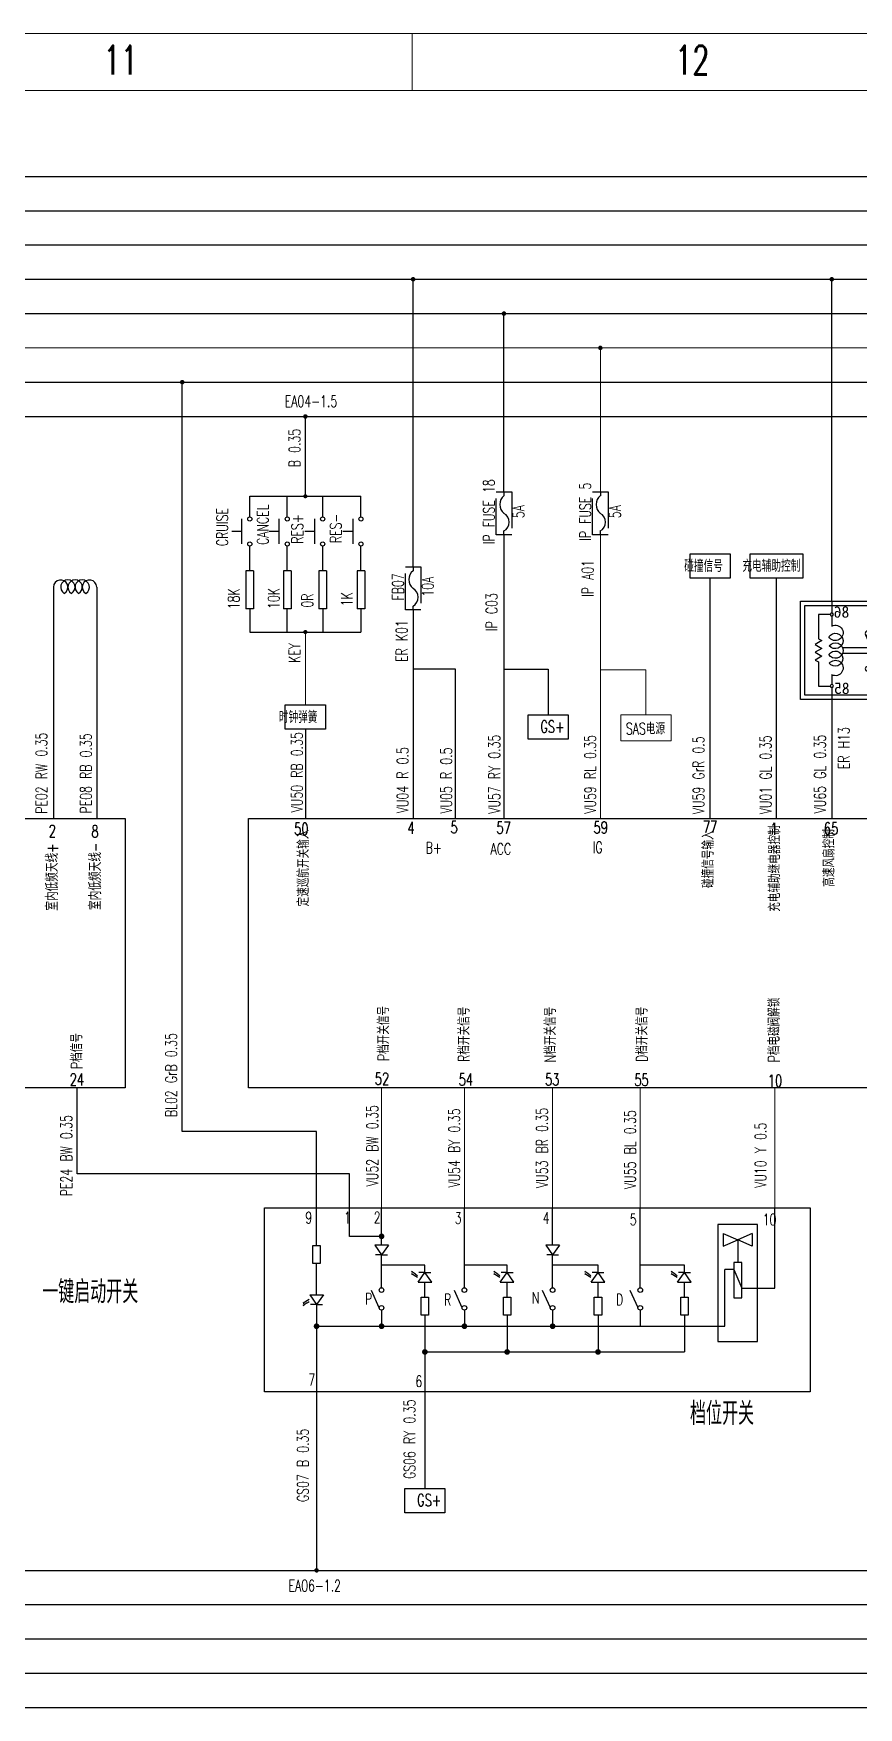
# Model space of a CAD drawing. Header units: millimetres. Extents: x 944 to 3046, y -306 to 288.
# Drawn here: x 1978.4 to 2122.7, y -4.5 to 288.4 of the extents above; entities that cross this region are included whole.
import ezdxf
from ezdxf.enums import TextEntityAlignment as Align

# ---------------------------------------------------------------- set-up
doc = ezdxf.new("R2010")
doc.units = ezdxf.units.MM
for name, pattern in [('CENTER', [50.8, 31.75, -6.35, 6.35, -6.35]), ('DASHED', [19.05, 12.7, -6.35]), ('DASHED2', [0.375, 0.25, -0.125]), ('HIDDEN', [9.525, 6.35, -3.175])]:
    doc.linetypes.add(name, pattern=pattern)
for name, color, linetype, lineweight in [('0 filament', 7, 'Continuous', 13), ('0Filament', 7, 'Continuous', 20), ('IG电', 30, 'Continuous', 20), ('细实线', 7, 'Continuous', 15)]:
    doc.layers.add(name, color=color, linetype=linetype, lineweight=lineweight)
for name, color, linetype in [('1CENTER', 1, 'CENTER'), ('310V高压电源', 221, 'Continuous'), ('3DASHED', 3, 'DASHED'), ('ACC电源', 20, 'Continuous'), ('other layer', 7, 'Continuous'), ('低速CAN低', 21, 'Continuous'), ('地线', 2, 'Continuous'), ('快充电源', 230, 'Continuous'), ('慢充电源', 200, 'Continuous'), ('文字层', 7, 'Continuous'), ('电器件', 4, 'Continuous'), ('电池电', 10, 'Continuous')]:
    doc.layers.add(name, color=color, linetype=linetype)
doc.layers.add('低速CAN高', color=7, linetype='Continuous', true_color=0x9c6471)
for name, color, linetype, plot in [('继电器保险丝', 10, 'Continuous', False), ('背光电源', 5, 'Continuous', False), ('高速CAN高', 23, 'Continuous', False)]:
    doc.layers.add(name, color=color, linetype=linetype, plot=plot)
doc.layers.add('高速CAN低', color=7, linetype='Continuous', true_color=0xffa500, plot=False)
doc.styles.add('HZ', font='txt.shx', dxfattribs={"width": 0.7, "height": 2})
doc.styles.add('HZ-3.0', font='txt.shx', dxfattribs={"width": 0.7, "height": 3.5, "bigfont": 'hztxt.shx'})
doc.styles.add('hztxt', font='txt.shx', dxfattribs={"width": 0.7, "bigfont": 'hztxt.shx'})
doc.styles.add('仿宋2.0', font='', dxfattribs={"height": 2})
doc.styles.get('仿宋2.0').set_extended_font_data('FangSong_GB2312')

# ---------------------------------------------------------------- blocks, each defined once
blk = doc.blocks.new('二极管')
at = {"layer": '电器件', "color": 140}
for p, q in [((1033.7, 2002.3), (1033.7, 1985.7)), ((1033.7, 2002.3), (1045.5, 1994)), ((1033.7, 1985.7), (1045.5, 1994)), ((1045.5, 1994), (1045.5, 2001.2)), ((1045.5, 1994), (1045.5, 1986.8))]:
    blk.add_line(p, q, dxfattribs=at)
blk = doc.blocks.new('电阻')
at = {"layer": '电器件', "color": 140}
blk.add_lwpolyline([(1001, 1999.3), (1022.9, 1999.3), (1022.9, 1990.2), (1001, 1990.2)], close=True, dxfattribs=at)
blk = doc.blocks.new('发光二极管')
at = {"layer": '电器件', "color": 140}
for p, q in [((965.3, 1968.4), (970, 1975.6)), ((970, 1975.6), (969.2, 1975)), ((969.5, 1970.8), (972.7, 1975.6)), ((970, 1975.6), (969.9, 1974.6)), ((972.7, 1975.6), (971.8, 1975)), ((972.7, 1975.6), (972.5, 1974.6)), ((969.5, 1970.8), (967.9, 1968.4))]:
    blk.add_line(p, q, dxfattribs=at)
blk.add_blockref('二极管', (-74, -34.5), dxfattribs=at)
blk = doc.blocks.new('开关')
at = {"layer": '电器件', "color": 140}
blk.add_line((905.9, 2033.8), (926.8, 2043.2), dxfattribs=at)
for centre in [(905.9, 2031.1), (927.5, 2031.1)]:
    blk.add_circle(centre, 2.78, dxfattribs=at)
blk = doc.blocks.new('继电器')
at = {"layer": '继电器保险丝', "lineweight": -3}
for p, q in [((1182.99, 184.24), (1165.78, 184.24)), ((1165.78, 184.24), (1165.78, 167.03)), ((1182.21, 183.46), (1166.56, 183.46)), ((1166.56, 183.46), (1166.56, 167.81)), ((1171.26, 184.24), (1171.26, 179)), ((1177.52, 184.24), (1177.52, 182.19)), ((1177.52, 181.63), (1177.52, 179.89)), ((1177.79, 181.9), (1179.87, 181.9)), ((1179.87, 181.9), (1179.87, 177.67)), ((1182.21, 167.81), (1182.21, 183.46)), ((1182.99, 167.03), (1182.99, 184.24)), ((1170.9, 178.76), (1168.12, 172.56)), ((1168.83, 172.21), (1171.6, 178.41)), ((1175.65, 176.11), (1170.57, 176.11)), ((1179.87, 177.67), (1179.28, 177.33)), ((1179.28, 177.33), (1180.45, 176.65)), ((1180.45, 176.65), (1179.28, 175.98)), ((1179.28, 175.98), (1180.45, 175.3)), ((1175.65, 175.17), (1170.15, 175.17)), ((1180.45, 175.3), (1179.28, 174.62)), ((1179.28, 174.62), (1180.45, 173.94)), ((1180.45, 173.94), (1179.87, 173.61)), ((1179.87, 173.61), (1179.87, 169.38)), ((1171.26, 172.02), (1171.26, 167.03)), ((1177.52, 171.39), (1177.52, 169.67)), ((1165.78, 167.03), (1182.99, 167.03)), ((1166.56, 167.81), (1182.21, 167.81)), ((1177.52, 169.11), (1177.52, 167.03)), ((1179.87, 169.38), (1177.79, 169.38))]:
    blk.add_line(p, q, dxfattribs=at)
at = {"layer": '继电器保险丝'}
blk.add_line((1177.52, 167.39), (1177.52, 167.03), dxfattribs=at)
at = {"layer": '继电器保险丝', "lineweight": -3}
for centre, radius in [((1177.51, 181.91), 0.28), ((1171.26, 178.61), 0.393), ((1168.49, 172.41), 0.393), ((1171.28, 172.41), 0.393), ((1177.51, 169.39), 0.28)]:
    blk.add_circle(centre, radius, dxfattribs=at)
for centre, radius, start, end in [((1176.89, 178.69), 1.35, 62.298, 328.5515), ((1176.89, 177.28), 1.35, 31.4485, 321.8423), ((1176.89, 175.6), 1.35, 38.1577, 328.5515), ((1176.89, 172.55), 1.35, 37.2047, 297.702), ((1176.93, 174.19), 1.32, 32.4765, 321.7673)]:
    blk.add_arc(centre, radius, start, end, dxfattribs=at)
at = {"layer": '继电器保险丝', "lineweight": -3, "char_height": 2, "width": 3.7602, "attachment_point": 3, "style": '仿宋2.0'}
for s, insert in [('30', (1170.92, 183.36)), ('86', (1177.18, 183.36)), ('87', (1170.87, 170.01)), ('85', (1177.13, 170.01))]:
    blk.add_mtext(s, dxfattribs=dict(at, insert=insert))
blk = doc.blocks.new('FUSE')
at = {"layer": 'other layer', "color": 1}
for p, q in [((0, 7.53), (0, 6.85)), ((0, 0), (0, 0.68))]:
    blk.add_line(p, q, dxfattribs=at)
at = {"layer": 'other layer', "color": 1, "linetype": 'HIDDEN'}
blk.add_lwpolyline([(-1.36, 7.53), (1.36, 7.53), (1.36, 0), (-1.36, 0)], close=True, dxfattribs=at)
at = {"layer": 'other layer', "color": 1}
for centre, radius, start, end in [((1.24, 5.31), 1.98, 128.8945, 231.1055), ((-0.84, 2.22), 1.75, 298.4847, 61.5153)]:
    blk.add_arc(centre, radius, start, end, dxfattribs=at)
at = {"layer": 'other layer', "linetype": 'DASHED2', "style": 'HZ', "width": 0.7}
for tag, p in [('FUSE', (-1.64, 4.03)), ('电流', (3.57, 4.06))]:
    blk.add_attdef(tag, text='', height=2, rotation=90, dxfattribs=at).set_placement(p, align=Align.CENTER)

msp = doc.modelspace()

# ---------------------------------------------------------------- hatches: boundary and pattern name
at = {"layer": '0Filament', "ltscale": 0.1}
for points in [[(2044.37, 245.38, 1), (2045.17, 245.38, 1)], [(2117.6, 245.38, 1), (2118.4, 245.38, 1)], [(2060.26, 239.38, 1), (2061.06, 239.38, 1)], [(2077.12, 233.38, 1), (2077.92, 233.38, 1)], [(2003.99, 227.38, 1), (2004.79, 227.38, 1)], [(2025.52, 221.38, 1), (2026.32, 221.38, 1)], [(2027.48, 19.52, 1), (2028.28, 19.52, 1)]]:
    msp.add_hatch(color=0, dxfattribs=at).paths.add_polyline_path(points)
at = {"layer": '电器件'}
h = msp.add_hatch(color=140, dxfattribs=at)
h.dxf.hatch_style = 1
edge = h.paths.add_edge_path()
edge.add_arc((2025.92, 207.42), 0.359, 90, 450)
h = msp.add_hatch(color=140, dxfattribs=at)
h.dxf.hatch_style = 1
edge = h.paths.add_edge_path()
edge.add_arc((2025.92, 183.67), 0.359, 90, 450)
at = {"layer": '电器件', "lineweight": -2}
h = msp.add_hatch(color=140, dxfattribs=at)
edge = h.paths.add_edge_path()
edge.add_arc((2039.25, 77.95), 0.5, 0, 360)
h = msp.add_hatch(color=140, dxfattribs=at)
edge = h.paths.add_edge_path()
edge.add_arc((2027.88, 62.23), 0.5, 0, 360)
h = msp.add_hatch(color=140, dxfattribs=at)
edge = h.paths.add_edge_path()
edge.add_arc((2039.25, 62.23), 0.5, 0, 360)
h = msp.add_hatch(color=140, dxfattribs=at)
edge = h.paths.add_edge_path()
edge.add_arc((2053.75, 62.23), 0.5, 0, 360)
h = msp.add_hatch(color=140, dxfattribs=at)
edge = h.paths.add_edge_path()
edge.add_arc((2069.17, 62.23), 0.5, 0, 360)
h = msp.add_hatch(color=140, dxfattribs=at)
edge = h.paths.add_edge_path()
edge.add_arc((2046.83, 57.73), 0.5, 0, 360)
h = msp.add_hatch(color=140, dxfattribs=at)
edge = h.paths.add_edge_path()
edge.add_arc((2061.22, 57.73), 0.5, 0, 360)
h = msp.add_hatch(color=140, dxfattribs=at)
edge = h.paths.add_edge_path()
edge.add_arc((2077.11, 57.73), 0.5, 0, 360)

# ---------------------------------------------------------------- linework, layer by layer
for p, q in [((1981.86, 191.53), (1981.86, 151.03)), ((1989.42, 191.53), (1989.42, 151.03)), ((2096.72, 151.03), (2096.72, 193.07)), ((2108.35, 151.03), (2108.35, 193.07)), ((2118, 171.86), (2118, 151.03)), ((2025.92, 166.65), (2025.92, 151.03)), ((1986.03, 88.89), (1986.03, 103.95)), ((2033.63, 88.89), (1986.03, 88.89)), ((2033.63, 82.96), (2033.63, 88.89))]:
    msp.add_line(p, q)
for points in [[(2093.21, 197.34), (2100.23, 197.34), (2100.23, 193.07), (2093.21, 193.07)], [(2103.74, 197.34), (2112.95, 197.34), (2112.95, 193.07), (2103.74, 193.07)], [(1874.52, 151.03), (1994.39, 151.03), (1994.39, 103.95), (1874.52, 103.95)], [(2016, 151.03), (2312.93, 151.03), (2312.93, 103.95), (2016, 103.95)]]:
    msp.add_lwpolyline(points, close=True)
at = {"layer": '0 filament'}
for p, q in [((2039.25, 82.96), (2039.25, 103.95)), ((2053.75, 82.96), (2053.75, 103.95)), ((2069.17, 82.96), (2069.17, 103.95)), ((2084.5, 82.96), (2084.5, 103.95)), ((2108.07, 82.96), (2108.07, 103.95))]:
    msp.add_line(p, q, dxfattribs=at)
at = {"layer": '0Filament', "color": 7}
msp.add_line((943.61, 288.38), (3045.61, 288.38), dxfattribs=at)
at = {"layer": '0Filament'}
msp.add_line((2044.61, 278.38), (2044.61, 288.38), dxfattribs=at)
at = {"layer": '0Filament', "color": 2}
msp.add_line((953.61, 278.38), (3035.61, 278.38), dxfattribs=at)
at = {"layer": '310V高压电源'}
msp.add_line((1026.59, 251.38), (3003.68, 251.38), dxfattribs=at)
at = {"layer": 'ACC电源'}
for p, q in [((1026.59, 239.38), (3003.68, 239.38)), ((2060.66, 208.2), (2060.66, 239.38)), ((2060.66, 200.67), (2060.66, 151.03)), ((2060.66, 177.2), (2068.38, 177.2)), ((2068.38, 177.2), (2068.38, 169.18)), ((2046.83, 50.74), (2046.83, 33.86))]:
    msp.add_line(p, q, dxfattribs=at)
for points in [[(2064.87, 169.18), (2071.9, 169.18), (2071.9, 164.91), (2064.87, 164.91)], [(2043.31, 33.86), (2050.34, 33.86), (2050.34, 29.6), (2043.31, 29.6)]]:
    msp.add_lwpolyline(points, close=True, dxfattribs=at)
at = {"layer": 'IG电'}
for p, q in [((1026.59, 233.38), (3003.68, 233.38)), ((2077.52, 208.2), (2077.52, 233.38)), ((2077.52, 200.67), (2077.52, 151.03)), ((2077.52, 177.06), (2085.5, 177.06)), ((2085.5, 177.06), (2085.5, 169.18))]:
    msp.add_line(p, q, dxfattribs=at)
msp.add_lwpolyline([(2081.09, 169.18), (2089.92, 169.18), (2089.92, 164.62), (2081.09, 164.62)], close=True, dxfattribs=at)
at = {"layer": '低速CAN低'}
msp.add_line((1026.59, -4.48), (3003.68, -4.48), dxfattribs=at)
at = {"layer": '低速CAN高'}
msp.add_line((1026.59, 1.52), (3003.68, 1.52), dxfattribs=at)
at = {"layer": '地线'}
for p, q in [((1026.59, 221.38), (3003.68, 221.38)), ((2025.92, 207.42), (2025.92, 221.38)), ((2027.88, 50.74), (2027.88, 19.52)), ((1026.59, 19.52), (3003.68, 19.52))]:
    msp.add_line(p, q, dxfattribs=at)
at = {"layer": '快充电源'}
msp.add_line((1026.59, 263.38), (3003.68, 263.38), dxfattribs=at)
at = {"layer": '慢充电源'}
msp.add_line((1026.59, 257.38), (3003.68, 257.38), dxfattribs=at)
at = {"layer": '电器件', "color": 140}
for p, q in [((2016.2, 203.81), (2016.2, 207.42)), ((2016.2, 207.42), (2035.64, 207.42)), ((2022.76, 203.81), (2022.76, 207.42)), ((2028.95, 203.81), (2028.95, 207.42)), ((2035.64, 203.81), (2035.64, 207.42)), ((2014.81, 199.07), (2014.81, 203.45)), ((2021.37, 199.07), (2021.37, 203.45)), ((2027.56, 199.07), (2027.56, 203.45)), ((2034.26, 199.07), (2034.26, 203.45)), ((2014.81, 201.26), (2013.06, 201.26)), ((2021.37, 201.26), (2019.62, 201.26)), ((2027.56, 201.26), (2025.81, 201.26)), ((2034.26, 201.26), (2032.5, 201.26)), ((2016.2, 194.35), (2016.2, 198.72)), ((2022.76, 194.35), (2022.76, 198.72)), ((2028.95, 194.35), (2028.95, 198.72)), ((2035.64, 194.35), (2035.64, 198.72)), ((2016.2, 187.73), (2016.2, 183.67)), ((2022.76, 183.67), (2022.76, 187.73)), ((2028.95, 187.73), (2028.95, 183.67)), ((2035.64, 187.73), (2035.64, 183.67)), ((2016.2, 183.67), (2035.64, 183.67)), ((2027.88, 76.33), (2027.88, 82.96)), ((2033.63, 77.95), (2033.63, 82.96)), ((2039.25, 76.41), (2039.25, 82.96)), ((2053.75, 68.94), (2053.75, 82.96)), ((2069.17, 76.41), (2069.17, 82.96)), ((2084.5, 68.94), (2084.5, 82.96)), ((2039.25, 77.95), (2033.63, 77.95)), ((2099.03, 78.47), (2101.55, 77.35)), ((2099.03, 78.47), (2099.03, 76.24)), ((2099.03, 76.24), (2101.55, 77.35)), ((2104.08, 78.47), (2101.55, 77.35)), ((2101.55, 77.35), (2101.55, 73.4)), ((2104.08, 76.24), (2101.55, 77.35)), ((2104.08, 78.47), (2104.08, 76.24)), ((2039.25, 68.94), (2039.25, 74.71)), ((2069.17, 68.94), (2069.17, 74.71)), ((2027.88, 67.73), (2027.88, 73.17)), ((2046.83, 72.93), (2039.25, 72.93)), ((2046.83, 71.64), (2046.83, 72.93)), ((2061.22, 72.93), (2053.75, 72.93)), ((2061.22, 71.64), (2061.22, 72.93)), ((2077.11, 72.93), (2069.17, 72.93)), ((2077.11, 71.64), (2077.11, 72.93)), ((2092.24, 72.93), (2084.5, 72.93)), ((2092.24, 71.64), (2092.24, 72.93)), ((2100.86, 72.16), (2099.27, 72.16)), ((2099.27, 62.23), (2099.27, 72.16)), ((2100.86, 72.16), (2102.24, 68.88)), ((2046.83, 67.33), (2046.83, 69.94)), ((2061.22, 67.33), (2061.22, 69.94)), ((2077.11, 67.33), (2077.11, 69.94)), ((2092.24, 67.33), (2092.24, 69.94)), ((2102.24, 68.88), (2105.01, 68.88)), ((2027.88, 66.02), (2027.88, 50.74)), ((2039.25, 65.03), (2039.25, 62.23)), ((2053.75, 65.03), (2053.75, 62.23)), ((2069.17, 65.03), (2069.17, 62.23)), ((2084.5, 65.03), (2084.5, 62.23)), ((2027.88, 62.23), (2099.27, 62.23)), ((2046.83, 64.18), (2046.83, 50.74)), ((2061.22, 64.18), (2061.22, 57.73)), ((2077.11, 64.18), (2077.11, 57.73)), ((2092.24, 64.18), (2092.24, 57.73)), ((2046.83, 57.73), (2092.24, 57.73))]:
    msp.add_line(p, q, dxfattribs=at)
at = {"layer": '电器件', "color": 140, "lineweight": -3}
for p, q in [((2016.86, 194.35), (2015.53, 194.35)), ((2015.53, 194.35), (2015.53, 187.73)), ((2016.86, 194.35), (2016.86, 187.73)), ((2023.42, 194.35), (2022.09, 194.35)), ((2022.09, 194.35), (2022.09, 187.73)), ((2023.42, 194.35), (2023.42, 187.73)), ((2029.61, 194.35), (2028.29, 194.35)), ((2028.29, 194.35), (2028.29, 187.73)), ((2029.61, 194.35), (2029.61, 187.73)), ((2036.31, 194.35), (2034.98, 194.35)), ((2034.98, 194.35), (2034.98, 187.73)), ((2036.31, 194.35), (2036.31, 187.73)), ((2016.86, 187.73), (2015.53, 187.73)), ((2023.42, 187.73), (2022.09, 187.73)), ((2029.61, 187.73), (2028.29, 187.73)), ((2036.31, 187.73), (2034.98, 187.73))]:
    msp.add_line(p, q, dxfattribs=at)
at = {"layer": '电器件'}
for p, q in [((2108.07, 68.88), (2108.07, 82.96)), ((2105.01, 68.88), (2108.07, 68.88))]:
    msp.add_line(p, q, dxfattribs=at)
at = {"layer": '电器件', "color": 140}
for points in [[(2022.41, 170.91), (2029.43, 170.91), (2029.43, 166.65), (2022.41, 166.65)], [(2018.75, 82.96), (2114.2, 82.96), (2114.2, 50.74), (2018.75, 50.74)], [(2098.09, 59.57), (2105.01, 59.57), (2105.01, 80.01), (2098.09, 80.01)], [(2100.86, 67.21), (2102.24, 67.21), (2102.24, 73.4), (2100.86, 73.4)]]:
    msp.add_lwpolyline(points, close=True, dxfattribs=at)
for centre in [(2016.2, 203.45), (2022.76, 203.45), (2028.95, 203.45), (2035.64, 203.45), (2016.2, 199.07), (2022.76, 199.07), (2028.95, 199.07), (2035.64, 199.07)]:
    msp.add_circle(centre, 0.359, dxfattribs=at)
for centre, start, end in [((1983.12, 191.53), 300, 180), ((1984.38, 191.53), 300, 240), ((1985.64, 191.53), 300, 240), ((1986.9, 191.53), 300, 240), ((1988.16, 191.53), 0, 240)]:
    msp.add_arc(centre, 1.26, start, end, dxfattribs=at)
at = {"layer": '电池电'}
for p, q in [((1026.59, 245.38), (3003.68, 245.38)), ((2044.77, 195.08), (2044.77, 245.38)), ((2118, 189.07), (2118, 245.38)), ((2016.2, 204.61), (2016.2, 204.61)), ((2044.77, 187.54), (2044.77, 151.03)), ((2052.2, 177.2), (2044.77, 177.2)), ((2052.2, 151.03), (2052.2, 177.2))]:
    msp.add_line(p, q, dxfattribs=at)
at = {"layer": '细实线'}
msp.add_line((2025.92, 183.67), (2025.92, 170.91), dxfattribs=at)
at = {"layer": '背光电源'}
for p, q in [((1026.59, 227.38), (3003.68, 227.38)), ((2004.39, 96.27), (2004.39, 227.38)), ((2027.88, 96.27), (2004.39, 96.27)), ((2027.88, 82.96), (2027.88, 96.27))]:
    msp.add_line(p, q, dxfattribs=at)
at = {"layer": '高速CAN低'}
msp.add_line((1026.59, 7.52), (3003.68, 7.52), dxfattribs=at)
at = {"layer": '高速CAN高'}
msp.add_line((1026.59, 13.52), (3003.68, 13.52), dxfattribs=at)

# ---------------------------------------------------------------- block references
at = {"layer": '1CENTER', "color": 1}
ref = msp.add_blockref('FUSE', (2060.66, 200.67), dxfattribs=at)
ref.add_attrib('10A', '5A', dxfattribs={"layer": 'other layer', "linetype": 'DASHED2', "height": 2, "rotation": 90, "style": 'HZ', "width": 0.7}).set_placement((2064.22, 204.73), align=Align.CENTER)
ref.add_attrib('FUSE', 'IP FUSE 18', dxfattribs={"layer": 'other layer', "linetype": 'DASHED2', "height": 2, "rotation": 90, "style": 'HZ', "width": 0.7}).set_placement((2059.02, 204.7), align=Align.CENTER)
ref = msp.add_blockref('FUSE', (2077.52, 200.67), dxfattribs=at)
ref.add_attrib('10A', '5A', dxfattribs={"layer": 'other layer', "linetype": 'DASHED2', "height": 2, "rotation": 90, "style": 'HZ', "width": 0.7}).set_placement((2081.08, 204.73), align=Align.CENTER)
ref.add_attrib('FUSE', 'IP FUSE 5', dxfattribs={"layer": 'other layer', "linetype": 'DASHED2', "height": 2, "rotation": 90, "style": 'HZ', "width": 0.7}).set_placement((2075.88, 204.7), align=Align.CENTER)
ref = msp.add_blockref('FUSE', (2044.77, 187.54), dxfattribs=at)
ref.add_attrib('10A', '10A', dxfattribs={"layer": 'other layer', "linetype": 'DASHED2', "height": 2, "rotation": 90, "style": 'HZ', "width": 0.7}).set_placement((2048.33, 191.61), align=Align.CENTER)
ref.add_attrib('FUSE', 'FB07', dxfattribs={"layer": 'other layer', "linetype": 'DASHED2', "height": 2, "rotation": 90, "style": 'HZ', "width": 0.7}).set_placement((2043.13, 191.57), align=Align.CENTER)
at = {"layer": '低速CAN低', "xscale": -1}
msp.add_blockref('继电器', (3295.52, 4.83), dxfattribs=at)
at = {"layer": '电器件', "color": 140, "yscale": 0.144, "zscale": 0.144}
for name, p, xscale, rotation in [('电阻', (2315.12, -70.97), 0.144, 89.99999999999999), ('二极管', (1752.11, 225.27), 0.144, 270), ('二极管', (1782.04, 225.27), 0.144, 270), ('发光二极管', (2328.99, -68.26), 0.144, 89.99999999999999), ('发光二极管', (2343.38, -68.26), 0.144, 89.99999999999999), ('发光二极管', (2359.28, -68.26), 0.144, 89.99999999999999), ('发光二极管', (2374.4, -68.26), 0.144, 89.99999999999999), ('发光二极管', (2310.04, 205.93), -0.144, 90), ('开关', (2331.72, -65.01), 0.144, 89.99999999999999), ('开关', (2346.22, -65.01), 0.144, 89.99999999999999), ('开关', (2361.65, -65.01), 0.144, 89.99999999999999), ('开关', (2376.98, -65.01), 0.144, 89.99999999999999), ('电阻', (2334.07, -79.97), 0.144, 89.99999999999999), ('电阻', (2348.47, -79.97), 0.144, 89.99999999999999), ('电阻', (2364.36, -79.97), 0.144, 89.99999999999999), ('电阻', (2379.49, -79.97), 0.144, 89.99999999999999)]:
    msp.add_blockref(name, p, dxfattribs=dict(at, xscale=xscale, rotation=rotation))

# ---------------------------------------------------------------- texts
at = {"ltscale": 2, "char_height": 2.1, "width": 12.6965, "attachment_point": 3, "style": 'hztxt'}
for s, insert in [('碰撞信号', (2098.96, 196.29)), ('充电辅助控制', (2112.5, 196.29))]:
    msp.add_mtext(s, dxfattribs=dict(at, insert=insert))
at = {"layer": '0Filament', "style": 'HZ', "width": 0.7}
for s, p in [('11', (1990.6, 281.22)), ('12', (2090.6, 281.22))]:
    msp.add_text(s, height=5, dxfattribs=at).set_placement(p)
at = {"layer": '3DASHED', "char_height": 2, "attachment_point": 1, "style": 'HZ-3.0'}
for s, insert in [('EA04-1.5 ', (2022.32, 225.03)), ('EA06-1.2 ', (2022.98, 17.84))]:
    msp.add_mtext(s, dxfattribs=dict(at, insert=insert))
at = {"layer": '3DASHED', "char_height": 2, "attachment_point": 1, "rotation": 90, "style": 'HZ-3.0'}
for s, insert in [('B 0.35', (2023.04, 212.5)), ('IP A01 ', (2074.3, 189.8)), ('IP C03 ', (2057.5, 183.81)), ('ER K01 ', (2041.76, 178.43)), ('PE02 RW 0.35', (1978.75, 151.87)), ('PE08 RB 0.35', (1986.53, 151.92)), ('VU50 RB 0.35', (2023.44, 152.12)), ('VU57 RY 0.35', (2057.97, 151.87)), ('VU59 RL 0.35', (2074.75, 151.88)), ('VU59 GrR 0.5', (2093.7, 151.81)), ('VU01 GL 0.35', (2105.43, 151.79)), ('VU65 GL 0.35', (2114.95, 151.94)), ('ER H13', (2119.1, 159.65)), ('VU04 R 0.5', (2041.93, 151.96)), ('VU05 R 0.5', (2049.56, 151.9)), ('BL02 GrB 0.35', (2001.45, 98.82)), ('VU52 BW 0.35', (2036.64, 86.69)), ('VU54 BY 0.35', (2050.97, 86.48)), ('VU53 BR 0.35', (2066.31, 86.4)), ('VU55 BL 0.35', (2081.72, 86.23)), ('PE24 BW 0.35', (1983.12, 84.96)), ('VU10 Y 0.5', (2104.55, 86.43)), ('GS06 RY 0.35', (2043.14, 35.5)), ('GS07 B 0.35', (2024.49, 31.47))]:
    msp.add_mtext(s, dxfattribs=dict(at, insert=insert))
at = {"layer": 'ACC电源', "ltscale": 2, "char_height": 2.1, "width": 12.6965, "attachment_point": 3, "style": 'hztxt'}
for insert in [(2071.24, 168.17), (2049.69, 32.86)]:
    msp.add_mtext('GS+', dxfattribs=dict(at, insert=insert))
at = {"layer": 'IG电', "insert": (2081.99, 167.77), "char_height": 2, "attachment_point": 1, "style": 'HZ-3.0'}
msp.add_mtext('SAS电源', dxfattribs=at)
at = {"layer": '文字层', "ltscale": 2, "char_height": 2.1, "width": 3.4662, "attachment_point": 3, "style": 'hztxt'}
for s, insert in [('2', (1982.3, 149.91)), ('8', (1989.76, 149.85)), ('50', (2026.47, 150.3)), ('4', (2045.05, 150.45)), ('5', (2052.58, 150.56)), ('57', (2061.85, 150.49)), ('59', (2078.85, 150.53)), ('77', (2097.98, 150.64)), ('1', (2108.54, 150.28)), ('65', (2119.12, 150.34)), ('24', (1987.22, 106.42)), ('52', (2040.58, 106.56)), ('54', (2055.25, 106.42)), ('53', (2070.36, 106.45)), ('55', (2085.98, 106.36)), ('10', (2109.32, 106.22))]:
    msp.add_mtext(s, dxfattribs=dict(at, insert=insert))
at = {"layer": '文字层', "ltscale": 2, "char_height": 2.1, "width": 12.6965, "attachment_point": 3, "rotation": 90, "style": 'hztxt'}
for s, insert in [('室内低频天线+', (1980.56, 146.69)), ('室内低频天线-', (1988.11, 146.82))]:
    msp.add_mtext(s, dxfattribs=dict(at, insert=insert))
at = {"layer": '文字层', "char_height": 2, "width": 15.2806, "attachment_point": 1, "rotation": 90, "line_spacing_factor": 0.75, "style": 'HZ-3.0'}
for s, insert in [('定速巡航开关输入', (2024.55, 135.67)), ('碰撞信号输入', (2095.35, 138.89)), ('充电辅助继电器控制', (2106.98, 134.73)), ('高速风扇控制', (2116.48, 139.11)), ('P档电磁阀解锁', (2106.9, 108.38)), ('P档开关信号', (2038.58, 108.6)), ('R档开关信号', (2052.65, 108.47)), ('N档开关信号', (2067.75, 108.38)), ('D档开关信号', (2083.78, 108.47)), ('P档信号', (1984.93, 107.2))]:
    msp.add_mtext(s, dxfattribs=dict(at, insert=insert))
at = {"layer": '文字层', "char_height": 2, "width": 15.2806, "attachment_point": 1, "line_spacing_factor": 0.75, "style": 'HZ-3.0'}
for s, insert in [('B+', (2046.97, 146.92)), ('ACC', (2058.32, 146.74)), ('IG', (2076.19, 147))]:
    msp.add_mtext(s, dxfattribs=dict(at, insert=insert))
at = {"layer": '文字层', "char_height": 2, "attachment_point": 1, "style": 'HZ-3.0'}
for s, insert in [('9', (2025.91, 82.22)), ('1', (2032.69, 82.21)), ('2', (2037.87, 82.26)), ('3', (2052.04, 82.12)), ('4', (2067.45, 82.16)), ('5', (2082.68, 81.89)), ('10', (2105.92, 81.88)), ('7', (2026.44, 53.87)), ('6', (2045.16, 53.6))]:
    msp.add_mtext(s, dxfattribs=dict(at, insert=insert))
at = {"layer": '文字层', "char_height": 4, "width": 24.3074, "attachment_point": 1, "style": 'HZ-3.0'}
for s, insert in [('一键启动开关', (1979.89, 70.25)), ('档位开关', (2093.21, 48.96))]:
    msp.add_mtext(s, dxfattribs=dict(at, insert=insert))
at = {"layer": '电器件', "color": 140, "char_height": 2, "attachment_point": 1, "rotation": 90, "style": 'HZ-3.0'}
for s, insert in [('CRUISE', (2010.39, 198.69)), ('CANCEL', (2017.47, 198.9)), ('RES+', (2023.51, 199.11)), ('RES-', (2030.25, 199.22)), ('18K', (2012.41, 187.65)), ('10K', (2019.39, 187.71)), ('1K', (2032.18, 188.18)), ('0R', (2025.27, 187.93))]:
    msp.add_mtext(s, dxfattribs=dict(at, insert=insert))
at = {"layer": '电器件', "color": 140, "ltscale": 2, "insert": (2028.05, 169.84), "char_height": 2.1, "width": 12.6965, "attachment_point": 3, "style": 'hztxt'}
msp.add_mtext('时钟弹簧', dxfattribs=at)
at = {"layer": '电器件', "color": 140, "char_height": 2, "attachment_point": 1, "style": 'HZ-3.0'}
for s, insert in [('P', (2036.38, 68.02)), ('R', (2050.19, 67.88)), ('N', (2065.54, 68.18)), ('D', (2080.28, 67.89))]:
    msp.add_mtext_dynamic_manual_height_columns(s, width=0.1218, gutter_width=17.5, heights=[0], dxfattribs=dict(at, insert=insert))
at = {"layer": '细实线', "insert": (2023.02, 178.27), "char_height": 2, "attachment_point": 1, "rotation": 90, "style": 'HZ-3.0'}
msp.add_mtext('KEY', dxfattribs=at)

doc.saveas('drawing.dxf')
